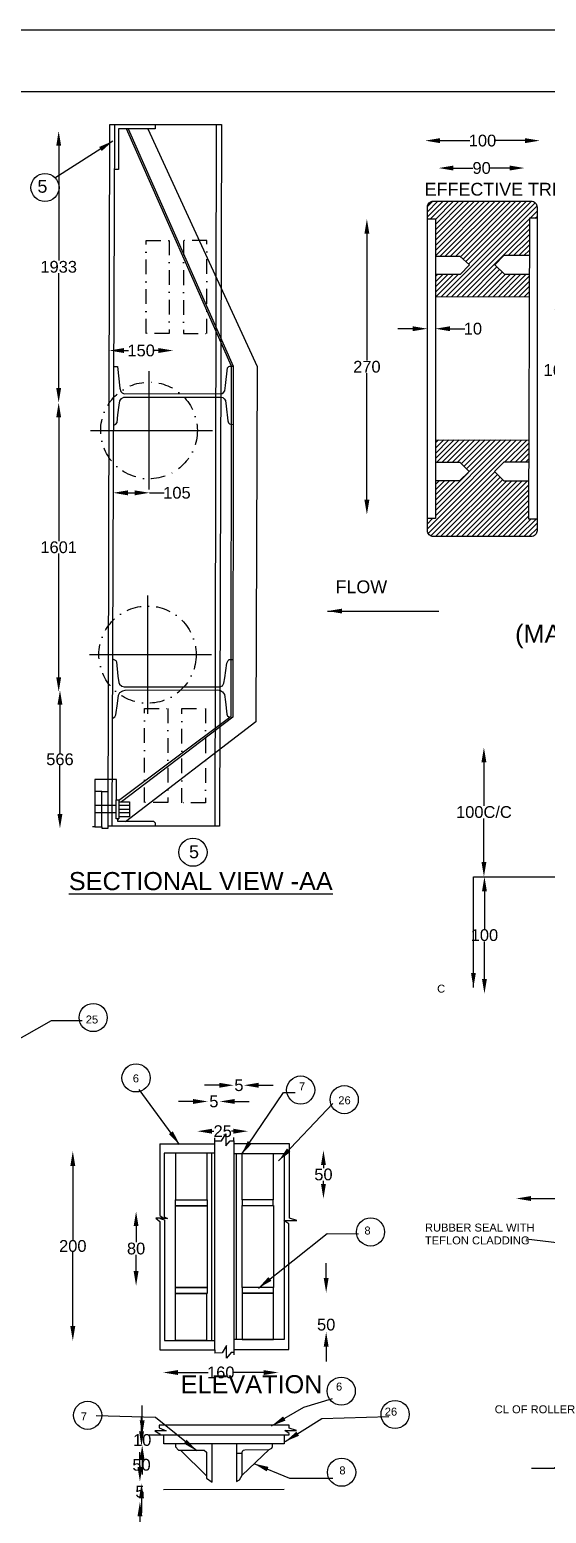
# Model space of a CAD drawing. Header units: metres. Extents: x 123 to 1660, y 133 to 921.
# Drawn here: x 671 to 846, y 416 to 921 of the extents above; entities that cross this region are included whole.
import ezdxf

# ---------------------------------------------------------------- set-up
doc = ezdxf.new("R2010")
doc.units = ezdxf.units.M
doc.header["$MEASUREMENT"] = 0
doc.linetypes.add('DASHDOT', pattern=[1, 0.5, -0.25, 0, -0.25])
doc.layers.add('DIMENSION', color=7, linetype='Continuous')
doc.layers.add('TEXT', color=255, linetype='Continuous')
doc.styles.get("Standard").update_dxf_attribs({"font": 'ARIAL_1.TTF'})
doc.dimstyles.get("Standard").update_dxf_attribs({"dimtxt": 4, "dimasz": 5, "dimexe": 0.18, "dimexo": 0.0625, "dimgap": 0.09, "dimtad": 0, "dimtih": 1, "dimtoh": 1, "dimdec": 0, "dimzin": 0, "dimdsep": 46, "dimtxsty": 'Standard', "dimcen": 0, "dimse1": 1, "dimse2": 1, "dimadec": 0, "dimazin": 0, "dimtfac": 1, "dimtdec": 0, "dimtofl": 0, "dimtmove": 0, "dimatfit": 3, "dimfxl": 0, "dimtolj": 1, "dimtzin": 0, "dimarcsym": 0})
picture_1 = doc.add_image_def('image1.jpg', size_in_pixel=(7220, 3699))

# ---------------------------------------------------------------- blocks, each defined once
blk = doc.blocks.new('*D10')
at = {"layer": 'Defpoints', "color": 0}
for p in [(680.84, 696.13), (684.59, 696.13), (684.59, 649.04)]:
    blk.add_point(p, dxfattribs=at)
at = {"layer": 'DIMENSION', "color": 0, "lineweight": -2}
for p, q in [((680.84, 691.13), (680.84, 674.72)), ((680.84, 654.04), (680.84, 670.45))]:
    blk.add_line(p, q, dxfattribs=at)
at = {"layer": 'DIMENSION', "color": 0}
for points in [[(680, 691.13), (681.67, 691.13), (680.84, 696.13)], [(680, 654.04), (681.67, 654.04), (680.84, 649.04)]]:
    blk.add_solid(points, dxfattribs=at)
at = {"layer": 'DIMENSION', "color": 0, "insert": (680.84, 672.59), "char_height": 4, "attachment_point": 5}
blk.add_mtext('\\A1;566', dxfattribs=at)
blk = doc.blocks.new('*D11')
at = {"layer": 'Defpoints', "color": 0}
for p in [(680.4, 793.82), (680.94, 793.82), (680.94, 695.52)]:
    blk.add_point(p, dxfattribs=at)
at = {"layer": 'DIMENSION', "color": 0, "lineweight": -2}
for p, q in [((680.4, 788.82), (680.4, 746.8)), ((680.4, 700.52), (680.4, 742.54))]:
    blk.add_line(p, q, dxfattribs=at)
at = {"layer": 'DIMENSION', "color": 0}
for points in [[(679.57, 788.82), (681.23, 788.82), (680.4, 793.82)], [(679.57, 700.52), (681.23, 700.52), (680.4, 695.52)]]:
    blk.add_solid(points, dxfattribs=at)
at = {"layer": 'DIMENSION', "color": 0, "insert": (680.4, 744.67), "char_height": 4, "attachment_point": 5}
blk.add_mtext('\\A1;1601', dxfattribs=at)
blk = doc.blocks.new('*D12')
at = {"layer": 'Defpoints', "color": 0}
for p in [(680.4, 886.17), (680.4, 886.17), (680.4, 793.82)]:
    blk.add_point(p, dxfattribs=at)
at = {"layer": 'DIMENSION', "color": 0, "lineweight": -2}
for p, q in [((680.4, 881.17), (680.4, 842.13)), ((680.4, 798.82), (680.4, 837.87))]:
    blk.add_line(p, q, dxfattribs=at)
at = {"layer": 'DIMENSION', "color": 0}
for points in [[(679.57, 881.17), (681.23, 881.17), (680.4, 886.17)], [(679.57, 798.82), (681.23, 798.82), (680.4, 793.82)]]:
    blk.add_solid(points, dxfattribs=at)
at = {"layer": 'DIMENSION', "color": 0, "insert": (680.4, 840), "char_height": 4, "attachment_point": 5}
blk.add_mtext('\\A1;1933', dxfattribs=at)
blk = doc.blocks.new('*D13')
at = {"layer": 'Defpoints', "color": 0}
for p in [(697.56, 808.72), (719.3, 811.56), (719.3, 808.72)]:
    blk.add_point(p, dxfattribs=at)
at = {"layer": 'DIMENSION', "color": 0, "lineweight": -2}
for p, q in [((702.56, 811.56), (704.11, 811.56)), ((714.3, 811.56), (712.74, 811.56))]:
    blk.add_line(p, q, dxfattribs=at)
at = {"layer": 'DIMENSION', "color": 0}
for points in [[(702.56, 812.39), (702.56, 810.73), (697.56, 811.56)], [(714.3, 812.39), (714.3, 810.73), (719.3, 811.56)]]:
    blk.add_solid(points, dxfattribs=at)
at = {"layer": 'DIMENSION', "color": 0, "insert": (708.43, 811.56), "char_height": 4, "attachment_point": 5}
blk.add_mtext('\\A1;150', dxfattribs=at)
blk = doc.blocks.new('*D14')
at = {"layer": 'Defpoints', "color": 0}
for p in [(698.91, 761.78), (711.26, 763.19), (711.26, 761.78)]:
    blk.add_point(p, dxfattribs=at)
at = {"layer": 'DIMENSION', "color": 0, "lineweight": -2}
for p, q in [((703.91, 763.19), (706.26, 763.19)), ((711.26, 763.19), (716.26, 763.19))]:
    blk.add_line(p, q, dxfattribs=at)
at = {"layer": 'DIMENSION', "color": 0}
for points in [[(703.91, 764.02), (703.91, 762.35), (698.91, 763.19)], [(706.26, 764.02), (706.26, 762.35), (711.26, 763.19)]]:
    blk.add_solid(points, dxfattribs=at)
at = {"layer": 'DIMENSION', "color": 0, "insert": (720.6, 763.19), "char_height": 4, "attachment_point": 5}
blk.add_mtext('\\A1;105', dxfattribs=at)
blk = doc.blocks.new('*D65')
at = {"layer": 'Defpoints', "color": 0}
for p in [(708.78, 439.43), (712.12, 442.91), (712.12, 439.43)]:
    blk.add_point(p, dxfattribs=at)
at = {"layer": 'DIMENSION', "color": 0, "lineweight": -2}
for p, q in [((708.78, 447.91), (708.78, 452.91)), ((708.78, 434.43), (708.78, 429.43))]:
    blk.add_line(p, q, dxfattribs=at)
at = {"layer": 'DIMENSION', "color": 0}
for points in [[(707.94, 447.91), (709.61, 447.91), (708.78, 442.91)], [(707.94, 434.43), (709.61, 434.43), (708.78, 439.43)]]:
    blk.add_solid(points, dxfattribs=at)
at = {"layer": 'DIMENSION', "color": 0, "insert": (708.78, 441.17), "char_height": 4, "attachment_point": 5}
blk.add_mtext('\\A1;10', dxfattribs=at)
blk = doc.blocks.new('*D66')
at = {"layer": 'Defpoints', "color": 0}
for p in [(708.73, 439.12), (708.56, 426.38), (708.78, 426.38)]:
    blk.add_point(p, dxfattribs=at)
at = {"layer": 'DIMENSION', "color": 0, "lineweight": -2}
for p, q in [((708.56, 444.12), (708.56, 449.12)), ((708.56, 421.38), (708.56, 416.38))]:
    blk.add_line(p, q, dxfattribs=at)
at = {"layer": 'DIMENSION', "color": 0}
for points in [[(707.73, 444.12), (709.39, 444.12), (708.56, 439.12)], [(707.73, 421.38), (709.39, 421.38), (708.56, 426.38)]]:
    blk.add_solid(points, dxfattribs=at)
at = {"layer": 'DIMENSION', "color": 0, "insert": (708.56, 432.74), "char_height": 4, "attachment_point": 5}
blk.add_mtext('\\A1;50', dxfattribs=at)
blk = doc.blocks.new('*D67')
at = {"layer": 'Defpoints', "color": 0}
for p in [(708.67, 427.01), (708.02, 420.22), (708.45, 420.22)]:
    blk.add_point(p, dxfattribs=at)
at = {"layer": 'DIMENSION', "color": 0, "lineweight": -2}
for p, q in [((708.02, 432.01), (708.02, 437.01)), ((708.02, 415.22), (708.02, 410.22))]:
    blk.add_line(p, q, dxfattribs=at)
at = {"layer": 'DIMENSION', "color": 0}
for points in [[(707.19, 432.01), (708.86, 432.01), (708.02, 427.01)], [(707.19, 415.22), (708.86, 415.22), (708.02, 420.22)]]:
    blk.add_solid(points, dxfattribs=at)
at = {"layer": 'DIMENSION', "color": 0, "insert": (708.02, 423.61), "char_height": 4, "attachment_point": 5}
blk.add_mtext('\\A1;5', dxfattribs=at)
blk = doc.blocks.new('*D68')
at = {"layer": 'Defpoints', "color": 0}
for p in [(687.28, 539.36), (685.2, 474.89), (687.28, 474.89)]:
    blk.add_point(p, dxfattribs=at)
at = {"layer": 'DIMENSION', "color": 0, "lineweight": -2}
for p, q in [((685.2, 534.36), (685.2, 509.26)), ((685.2, 479.89), (685.2, 504.99))]:
    blk.add_line(p, q, dxfattribs=at)
at = {"layer": 'DIMENSION', "color": 0}
for points in [[(684.36, 534.36), (686.03, 534.36), (685.2, 539.36)], [(684.36, 479.89), (686.03, 479.89), (685.2, 474.89)]]:
    blk.add_solid(points, dxfattribs=at)
at = {"layer": 'DIMENSION', "color": 0, "insert": (685.2, 507.13), "char_height": 4, "attachment_point": 5}
blk.add_mtext('\\A1;200', dxfattribs=at)
blk = doc.blocks.new('*D69')
at = {"layer": 'Defpoints', "color": 0}
for p in [(706.71, 518.91), (706.71, 493.61), (706.71, 493.61)]:
    blk.add_point(p, dxfattribs=at)
at = {"layer": 'DIMENSION', "color": 0, "lineweight": -2}
for p, q in [((706.71, 513.91), (706.71, 508.39)), ((706.71, 498.61), (706.71, 504.13))]:
    blk.add_line(p, q, dxfattribs=at)
at = {"layer": 'DIMENSION', "color": 0}
for points in [[(705.88, 513.91), (707.54, 513.91), (706.71, 518.91)], [(705.88, 498.61), (707.54, 498.61), (706.71, 493.61)]]:
    blk.add_solid(points, dxfattribs=at)
at = {"layer": 'DIMENSION', "color": 0, "insert": (706.71, 506.26), "char_height": 4, "attachment_point": 5}
blk.add_mtext('\\A1;80', dxfattribs=at)
blk = doc.blocks.new('*D70')
at = {"layer": 'Defpoints', "color": 0}
for p in [(744.78, 546.16), (727.51, 543.77), (744.78, 543.77)]:
    blk.add_point(p, dxfattribs=at)
at = {"layer": 'DIMENSION', "color": 0, "lineweight": -2}
for p, q in [((732.51, 546.16), (733.14, 546.16)), ((739.78, 546.16), (739.15, 546.16))]:
    blk.add_line(p, q, dxfattribs=at)
at = {"layer": 'DIMENSION', "color": 0}
for points in [[(732.51, 547), (732.51, 545.33), (727.51, 546.16)], [(739.78, 547), (739.78, 545.33), (744.78, 546.16)]]:
    blk.add_solid(points, dxfattribs=at)
at = {"layer": 'DIMENSION', "color": 0, "insert": (736.15, 546.16), "char_height": 4, "attachment_point": 5}
blk.add_mtext('\\A1;25', dxfattribs=at)
blk = doc.blocks.new('*D71')
at = {"layer": 'Defpoints', "color": 0}
for p in [(743.34, 561.79), (739.97, 541.9), (743.34, 541.9)]:
    blk.add_point(p, dxfattribs=at)
at = {"layer": 'DIMENSION', "color": 0, "lineweight": -2}
for p, q in [((734.97, 561.79), (729.97, 561.79)), ((748.34, 561.79), (753.34, 561.79))]:
    blk.add_line(p, q, dxfattribs=at)
at = {"layer": 'DIMENSION', "color": 0}
for points in [[(734.97, 562.62), (734.97, 560.95), (739.97, 561.79)], [(748.34, 562.62), (748.34, 560.95), (743.34, 561.79)]]:
    blk.add_solid(points, dxfattribs=at)
at = {"layer": 'DIMENSION', "color": 0, "insert": (741.66, 561.79), "char_height": 4, "attachment_point": 5}
blk.add_mtext('\\A1;5', dxfattribs=at)
blk = doc.blocks.new('*D72')
at = {"layer": 'Defpoints', "color": 0}
for p in [(731.11, 555.32), (735.19, 556.28), (735.19, 555.32)]:
    blk.add_point(p, dxfattribs=at)
at = {"layer": 'DIMENSION', "color": 0, "lineweight": -2}
for p, q in [((726.11, 556.28), (721.11, 556.28)), ((740.19, 556.28), (745.19, 556.28))]:
    blk.add_line(p, q, dxfattribs=at)
at = {"layer": 'DIMENSION', "color": 0}
for points in [[(726.11, 557.11), (726.11, 555.45), (731.11, 556.28)], [(740.19, 557.11), (740.19, 555.45), (735.19, 556.28)]]:
    blk.add_solid(points, dxfattribs=at)
at = {"layer": 'DIMENSION', "color": 0, "insert": (733.15, 556.28), "char_height": 4, "attachment_point": 5}
blk.add_mtext('\\A1;5', dxfattribs=at)
blk = doc.blocks.new('*D73')
at = {"layer": 'Defpoints', "color": 0}
for p in [(776.71, 539.68), (770.39, 523.21), (776.71, 523.21)]:
    blk.add_point(p, dxfattribs=at)
at = {"layer": 'DIMENSION', "color": 0, "lineweight": -2}
for p, q in [((770.39, 534.68), (770.39, 533.58)), ((770.39, 528.21), (770.39, 529.31))]:
    blk.add_line(p, q, dxfattribs=at)
at = {"layer": 'DIMENSION', "color": 0}
for points in [[(769.56, 534.68), (771.22, 534.68), (770.39, 539.68)], [(769.56, 528.21), (771.22, 528.21), (770.39, 523.21)]]:
    blk.add_solid(points, dxfattribs=at)
at = {"layer": 'DIMENSION', "color": 0, "insert": (770.39, 531.44), "char_height": 4, "attachment_point": 5}
blk.add_mtext('\\A1;50', dxfattribs=at)
blk = doc.blocks.new('*D74')
at = {"layer": 'Defpoints', "color": 0}
for p in [(778.25, 491.3), (771.32, 477.9), (778.25, 477.9)]:
    blk.add_point(p, dxfattribs=at)
at = {"layer": 'DIMENSION', "color": 0, "lineweight": -2}
for p, q in [((771.32, 496.3), (771.32, 501.3)), ((771.32, 472.9), (771.32, 467.9))]:
    blk.add_line(p, q, dxfattribs=at)
at = {"layer": 'DIMENSION', "color": 0}
for points in [[(770.48, 496.3), (772.15, 496.3), (771.32, 491.3)], [(770.48, 472.9), (772.15, 472.9), (771.32, 477.9)]]:
    blk.add_solid(points, dxfattribs=at)
at = {"layer": 'DIMENSION', "color": 0, "insert": (771.32, 480.4), "char_height": 4, "attachment_point": 5}
blk.add_mtext('\\A1;50', dxfattribs=at)
blk = doc.blocks.new('*D75')
at = {"layer": 'Defpoints', "color": 0}
for p in [(715.95, 466.02), (755.06, 466.02), (755.06, 464.13)]:
    blk.add_point(p, dxfattribs=at)
at = {"layer": 'DIMENSION', "color": 0, "lineweight": -2}
for p, q in [((720.95, 464.13), (731.19, 464.13)), ((750.06, 464.13), (739.82, 464.13))]:
    blk.add_line(p, q, dxfattribs=at)
at = {"layer": 'DIMENSION', "color": 0}
for points in [[(720.95, 464.96), (720.95, 463.29), (715.95, 464.13)], [(750.06, 464.96), (750.06, 463.29), (755.06, 464.13)]]:
    blk.add_solid(points, dxfattribs=at)
at = {"layer": 'DIMENSION', "color": 0, "insert": (735.5, 464.13), "char_height": 4, "attachment_point": 5}
blk.add_mtext('\\A1;160', dxfattribs=at)
blk = doc.blocks.new('*D76')
at = {"layer": 'Defpoints', "color": 0}
for p in [(792.68, 856.24), (785.16, 755.81), (792.68, 755.81)]:
    blk.add_point(p, dxfattribs=at)
at = {"layer": 'DIMENSION', "color": 0, "lineweight": -2}
for p, q in [((785.16, 851.24), (785.16, 808.16)), ((785.16, 760.81), (785.16, 803.89))]:
    blk.add_line(p, q, dxfattribs=at)
at = {"layer": 'DIMENSION', "color": 0}
for points in [[(784.32, 851.24), (785.99, 851.24), (785.16, 856.24)], [(784.32, 760.81), (785.99, 760.81), (785.16, 755.81)]]:
    blk.add_solid(points, dxfattribs=at)
at = {"layer": 'DIMENSION', "color": 0, "insert": (785.16, 806.03), "char_height": 4, "attachment_point": 5}
blk.add_mtext('\\A1;270', dxfattribs=at)
blk = doc.blocks.new('*D77')
at = {"layer": 'Defpoints', "color": 0}
for p in [(843.92, 882.92), (804.98, 882.03), (843.92, 882.03)]:
    blk.add_point(p, dxfattribs=at)
at = {"layer": 'DIMENSION', "color": 0, "lineweight": -2}
for p, q in [((809.98, 882.92), (820.14, 882.92)), ((838.92, 882.92), (828.76, 882.92))]:
    blk.add_line(p, q, dxfattribs=at)
at = {"layer": 'DIMENSION', "color": 0}
for points in [[(809.98, 883.75), (809.98, 882.08), (804.98, 882.92)], [(838.92, 883.75), (838.92, 882.08), (843.92, 882.92)]]:
    blk.add_solid(points, dxfattribs=at)
at = {"layer": 'DIMENSION', "color": 0, "insert": (824.45, 882.92), "char_height": 4, "attachment_point": 5}
blk.add_mtext('\\A1;100', dxfattribs=at)
blk = doc.blocks.new('*D78')
at = {"layer": 'Defpoints', "color": 0}
for p in [(838.74, 873.6), (809.57, 869.46), (838.74, 869.46)]:
    blk.add_point(p, dxfattribs=at)
at = {"layer": 'DIMENSION', "color": 0, "lineweight": -2}
for p, q in [((814.57, 873.6), (821.21, 873.6)), ((833.74, 873.6), (827.1, 873.6))]:
    blk.add_line(p, q, dxfattribs=at)
at = {"layer": 'DIMENSION', "color": 0}
for points in [[(814.57, 874.44), (814.57, 872.77), (809.57, 873.6)], [(833.74, 874.44), (833.74, 872.77), (838.74, 873.6)]]:
    blk.add_solid(points, dxfattribs=at)
at = {"layer": 'DIMENSION', "color": 0, "insert": (824.16, 873.6), "char_height": 4, "attachment_point": 5}
blk.add_mtext('\\A1;90', dxfattribs=at)
blk = doc.blocks.new('*D80')
at = {"layer": 'Defpoints', "color": 0}
for p in [(848.45, 830.48), (849.85, 830.48), (848.45, 779.37)]:
    blk.add_point(p, dxfattribs=at)
at = {"layer": 'DIMENSION', "color": 0, "lineweight": -2}
for p, q in [((849.85, 825.48), (849.85, 807.06)), ((849.85, 784.37), (849.85, 802.79))]:
    blk.add_line(p, q, dxfattribs=at)
at = {"layer": 'DIMENSION', "color": 0}
for points in [[(849.02, 825.48), (850.68, 825.48), (849.85, 830.48)], [(849.02, 784.37), (850.68, 784.37), (849.85, 779.37)]]:
    blk.add_solid(points, dxfattribs=at)
at = {"layer": 'DIMENSION', "color": 0, "insert": (849.85, 804.92), "char_height": 4, "attachment_point": 5}
blk.add_mtext('\\A1;160', dxfattribs=at)
blk = doc.blocks.new('*D81')
at = {"layer": 'Defpoints', "color": 0}
for p in [(808.43, 818.98), (805.73, 815.49), (808.43, 815.49)]:
    blk.add_point(p, dxfattribs=at)
at = {"layer": 'DIMENSION', "color": 0, "lineweight": -2}
for p, q in [((800.73, 818.98), (795.73, 818.98)), ((813.43, 818.98), (818.43, 818.98))]:
    blk.add_line(p, q, dxfattribs=at)
at = {"layer": 'DIMENSION', "color": 0}
for points in [[(800.73, 819.81), (800.73, 818.15), (805.73, 818.98)], [(813.43, 819.81), (813.43, 818.15), (808.43, 818.98)]]:
    blk.add_solid(points, dxfattribs=at)
at = {"layer": 'DIMENSION', "color": 0, "insert": (821.19, 818.98), "char_height": 4, "attachment_point": 5}
blk.add_mtext('\\A1;10', dxfattribs=at)
blk = doc.blocks.new('*D92')
at = {"layer": 'Defpoints', "color": 0}
for p in [(827.79, 676.61), (824.94, 632.69), (827.79, 632.69)]:
    blk.add_point(p, dxfattribs=at)
at = {"layer": 'DIMENSION', "color": 0, "lineweight": -2}
for p, q in [((824.94, 671.61), (824.94, 656.81)), ((824.94, 637.69), (824.94, 652.49))]:
    blk.add_line(p, q, dxfattribs=at)
at = {"layer": 'DIMENSION', "color": 0}
for points in [[(824.11, 671.61), (825.77, 671.61), (824.94, 676.61)], [(824.11, 637.69), (825.77, 637.69), (824.94, 632.69)]]:
    blk.add_solid(points, dxfattribs=at)
at = {"layer": 'DIMENSION', "color": 0, "insert": (824.94, 654.65), "char_height": 4, "attachment_point": 5}
blk.add_mtext('\\A1;100C/C', dxfattribs=at)
blk = doc.blocks.new('*D93')
at = {"layer": 'Defpoints', "color": 0}
for p in [(824.94, 632.69), (824.94, 592.93), (825.11, 592.93)]:
    blk.add_point(p, dxfattribs=at)
at = {"layer": 'DIMENSION', "color": 0, "lineweight": -2}
for p, q in [((825.11, 627.69), (825.11, 614.94)), ((825.11, 597.93), (825.11, 610.68))]:
    blk.add_line(p, q, dxfattribs=at)
at = {"layer": 'DIMENSION', "color": 0}
for points in [[(824.28, 627.69), (825.95, 627.69), (825.11, 632.69)], [(824.28, 597.93), (825.95, 597.93), (825.11, 592.93)]]:
    blk.add_solid(points, dxfattribs=at)
at = {"layer": 'DIMENSION', "color": 0, "insert": (825.11, 612.81), "char_height": 4, "attachment_point": 5}
blk.add_mtext('\\A1;100', dxfattribs=at)
blk = doc.blocks.new('*D99')
at = {"layer": 'Defpoints', "color": 0}
for p in [(835.91, 523.52), (900.48, 523.52), (900.48, 523.28)]:
    blk.add_point(p, dxfattribs=at)
at = {"layer": 'DIMENSION', "color": 0, "lineweight": -2}
for p, q in [((840.91, 523.28), (863.86, 523.28)), ((895.48, 523.28), (872.53, 523.28))]:
    blk.add_line(p, q, dxfattribs=at)
at = {"layer": 'DIMENSION', "color": 0}
for points in [[(840.91, 524.12), (840.91, 522.45), (835.91, 523.28)], [(895.48, 524.12), (895.48, 522.45), (900.48, 523.28)]]:
    blk.add_solid(points, dxfattribs=at)
at = {"layer": 'DIMENSION', "color": 0, "insert": (868.2, 523.28), "char_height": 4, "attachment_point": 5}
blk.add_mtext('\\A1;175', dxfattribs=at)

msp = doc.modelspace()

# ---------------------------------------------------------------- hatches: boundary and pattern name
at = {"layer": 'DIMENSION'}
h = msp.add_hatch(dxfattribs=at)
h.set_pattern_fill('ANSI31', color=256, scale=10, style=0)
h.paths.add_polyline_path([(840.43, 856.54), (842.99, 856.54), (842.99, 860.35, 0.414214), (840.99, 862.35), (807.73, 862.35, 0.414214), (805.73, 860.35), (805.73, 856.3), (808.43, 856.3), (808.43, 843.63), (816.75, 843.63), (820.06, 840.67), (816.84, 837.45), (808.43, 837.45), (808.43, 829.82), (840.34, 829.89), (840.37, 837.52), (831.9, 837.55), (828.59, 840.73), (831.68, 843.82), (840.39, 843.82)])
h = msp.add_hatch(dxfattribs=at)
h.set_pattern_fill('ANSI31', color=256, scale=10, style=0)
h.paths.add_polyline_path([(840.15, 767.26), (831.66, 767.29), (828.5, 770.48), (831.75, 773.65), (840.17, 773.65), (840.19, 781.13), (808.43, 781.22), (808.43, 773.57), (816.7, 773.57), (819.9, 770.43), (816.61, 767.29), (808.43, 767.29), (808.43, 754.45), (805.73, 754.45), (805.73, 750.32, 0.414214), (807.73, 748.32), (840.99, 748.32, 0.414214), (842.99, 750.32), (842.99, 754.39), (840.11, 754.39)])

# ---------------------------------------------------------------- linework, layer by layer
msp.add_lwpolyline([(808.42, 829.82), (840.32, 829.89)], dxfattribs=at)
at = {"layer": 'TEXT'}
for points in [[(274.42, 899.66), (1477.56, 899.66), (1477.56, 191.11), (274.42, 191.11)], [(730.85, 538.68), (720.15, 538.68), (720.15, 522.83), (730.85, 522.83)], [(742.75, 538.57), (753.34, 538.57), (753.34, 522.79), (742.75, 522.79)], [(730.85, 520.76), (720.15, 520.76), (720.15, 522.83), (730.85, 522.83)], [(730.85, 493), (720.15, 493), (720.15, 520.76), (730.85, 520.76)], [(753.34, 522.79), (742.75, 522.79), (742.75, 520.9), (753.34, 520.9)], [(742.75, 520.9), (753.36, 520.9), (753.36, 493.01), (742.75, 493.01)], [(730.85, 490.96), (720.15, 490.96), (720.15, 493), (730.85, 493)], [(730.66, 475.06), (720.15, 475.06), (720.15, 490.96), (730.66, 490.96)], [(753.36, 493.01), (742.75, 493.01), (742.75, 491.11), (753.36, 491.11)], [(753.36, 491.11), (742.75, 491.11), (742.75, 475.31), (753.36, 475.31)], [(716.19, 442.91), (757.04, 442.91), (757.04, 439.92), (716.19, 439.92)]]:
    msp.add_lwpolyline(points, close=True, dxfattribs=at)
for points in [[(697.75, 888.42), (735.77, 888.42), (735.02, 649.83), (697.17, 649.83), (697.75, 888.42)], [(699.37, 888.42), (698.5, 649.83)], [(713.16, 888.42), (713.16, 886.88), (700.71, 886.88), (700.71, 873.12), (699.31, 873.12)], [(733.94, 888.42), (733.5, 649.83)], [(700.7, 658.54), (739.04, 687.3), (739.18, 806.27), (703.42, 886.88)], [(704.07, 886.88), (739.71, 806.29), (739.69, 786.47), (739.59, 686.97), (701.75, 658.13)], [(710.72, 886.88), (747.86, 806.16), (747.45, 685.34), (703.13, 651.33)], [(805.73, 856.3), (808.43, 856.3), (808.43, 754.45), (805.73, 754.45)], [(842.99, 856.54), (840.43, 856.54), (840.11, 754.39), (842.99, 754.39)], [(808.43, 843.63), (816.75, 843.63), (820.06, 840.67), (816.84, 837.45), (808.43, 837.45)], [(840.39, 843.82), (831.68, 843.82), (828.59, 840.73), (831.9, 837.55), (840.37, 837.52)], [(699.07, 806.11), (700.41, 806.11), (701.17, 798.72), (701.52, 797.64), (702.03, 797.22), (702.7, 796.87), (735.92, 797), (736.42, 797.25), (736.83, 797.88), (737.11, 799.64), (737.82, 805.66), (738.21, 806.17), (738.53, 806.23), (739.71, 806.29)], [(711.11, 764.28), (711.11, 804.51)], [(699, 786.08), (699.82, 786.52), (700.26, 787.08), (700.54, 789.7), (700.94, 793.02), (701.19, 794.42), (701.78, 795.26), (702.6, 795.7), (707.18, 795.7), (735.55, 795.7), (736.24, 795.59), (736.69, 795.15), (737.13, 794.61), (737.35, 792.66), (737.84, 787.64), (738.13, 787.02), (738.51, 786.63), (738.85, 786.54), (739.69, 786.47)], [(691.21, 784.38), (732.64, 784.38)], [(808.43, 781.22), (840.19, 781.13)], [(808.43, 773.57), (816.7, 773.57), (819.9, 770.43), (816.61, 767.29), (808.43, 767.29)], [(840.17, 773.65), (831.75, 773.65), (828.5, 770.48), (831.66, 767.29), (840.15, 767.26)], [(710.61, 728.3), (710.61, 688.07)], [(690.93, 708.28), (732.36, 708.28)], [(698.71, 706.71), (699.18, 706.5), (699.87, 706.14), (700.03, 705.76), (700.53, 700.87), (700.81, 698.7), (701.05, 698.17), (701.91, 697.49), (702.61, 697.19), (735.15, 697.21), (736.07, 697.54), (736.53, 698.51), (736.91, 700.24), (737.58, 705.25), (737.98, 706.16), (738.35, 706.49), (739.33, 706.58)], [(698.63, 686.48), (699.47, 686.98), (699.87, 687.77), (700.42, 691.62), (700.71, 694.35), (701.16, 695.3), (702.16, 695.89), (702.96, 696.07), (734.25, 696.17), (734.93, 696.1), (735.44, 695.97), (736.13, 695.54), (736.71, 694.6), (737.07, 692.18), (737.57, 687.96), (737.79, 687.29), (738.07, 687.1), (738.51, 686.9)], [(700.04, 658.87), (700.04, 665.68), (692.74, 665.68), (692.74, 649.68), (691.84, 649.68)], [(695.02, 649.68), (695.02, 661.63), (692.74, 661.63)], [(695.02, 661.63), (697.2, 661.62)], [(699.9, 656.9), (692.75, 656.9)], [(713.34, 649.83), (713.3, 650.94), (712.69, 651.49), (700.45, 651.46), (700.45, 652.34), (700.81, 652.34), (700.45, 652.34), (699.9, 652.34), (699.9, 658.87), (700.81, 658.87), (700.81, 652.34)], [(700.81, 658.1), (704.48, 658.1), (704.48, 653.07), (700.81, 653.07)], [(704.48, 656.86), (700.81, 656.86)], [(699.9, 654.38), (692.75, 654.38)], [(704.48, 655.58), (700.81, 655.58)], [(704.48, 654.38), (700.81, 654.38)], [(692.74, 649.68), (695.02, 649.68), (695.02, 649.19), (697.18, 649.19), (697.18, 649.83)], [(733.51, 542.88), (735.72, 542.88), (737.26, 545.32), (737.26, 541.23), (738.72, 542.85), (739.97, 542.85), (739.97, 544)], [(714.82, 541.84), (714.82, 517.51), (716.19, 516.65), (713.4, 516.65), (714.79, 515.44), (714.79, 471.86), (733.51, 471.86), (733.51, 470.74)], [(714.82, 541.84), (733.51, 541.84)], [(733.51, 471.86), (733.51, 543.93)], [(739.97, 542.85), (739.97, 470.09)], [(739.97, 471.91), (758.63, 471.91), (758.63, 514.66), (756.95, 515.77), (761.4, 515.77), (758.84, 516.66), (758.84, 541.9), (739.97, 541.9)], [(733.51, 538.68), (716.31, 538.68), (716.31, 517.02), (717.44, 516.48), (714.74, 516.48), (716.33, 516.08), (716.33, 475.06), (733.51, 475.06)], [(732.45, 475.06), (732.45, 538.68)], [(739.97, 538.57), (757.08, 538.57), (757.08, 475.31), (739.97, 475.31)], [(740.82, 475.31), (740.82, 538.57)], [(739.97, 470.96), (739.05, 470.96), (737.49, 468.98), (737.49, 473.31), (735.93, 470.78), (733.51, 470.74)], [(710.85, 442.91), (758.69, 442.91), (758.69, 443.41), (757.27, 444.44), (761.25, 444.41), (758.74, 445.25), (758.74, 446.18), (714.52, 446.18), (714.52, 445.37), (716.99, 444.29), (713.13, 444.28), (714.78, 443.34), (714.78, 442.91)], [(720.07, 439.92), (720.07, 438.84), (721.11, 437.75), (729.83, 437.75), (730.67, 437.09), (730.67, 428.2), (732.55, 426.86), (732.55, 439.92)], [(740.82, 439.92), (740.82, 427.09), (741.87, 427.66), (742.74, 429.21), (742.74, 436.83), (742.91, 437.4), (743.25, 437.69), (743.72, 437.81), (751.96, 437.92), (752.83, 438.39), (753.12, 438.95), (753.12, 439.92)], [(721.81, 437.75), (730.67, 428.98)], [(740.82, 436.74), (742.74, 436.74)], [(751.96, 437.92), (742.74, 429.21)], [(841.08, 431.66), (848.77, 431.66), (850.97, 433.42), (850.91, 430.62), (853.54, 432.26), (860.16, 432.26)], [(716, 424.36), (757.05, 424.51)]]:
    msp.add_lwpolyline(points, dxfattribs=at)
msp.add_lwpolyline([(807.73, 862.35), (840.99, 862.35, -0.414214), (842.99, 860.35), (842.99, 750.32, -0.414214), (840.99, 748.32), (807.73, 748.32, -0.414214), (805.73, 750.32), (805.73, 860.35, -0.414214)], format="xyb", close=True, dxfattribs=at)
at = {"layer": 'TEXT', "linetype": 'DASHDOT', "ltscale": 10}
for points in [[(710.08, 848.99), (718.01, 848.99), (718.01, 817.35), (710.08, 817.35)], [(722.83, 817.39), (730.78, 817.39), (730.78, 848.94), (722.83, 848.94)], [(709.59, 689.87), (717.5, 689.87), (717.5, 657.96), (709.59, 657.96)], [(722.3, 689.84), (730.3, 689.84), (730.3, 657.78), (722.3, 657.78)]]:
    msp.add_lwpolyline(points, close=True, dxfattribs=at)
at = {"layer": 'TEXT'}
for centre in [(675.75, 866.98), (726.04, 641), (692.13, 584.79), (706.7, 564.29), (762.65, 560.16), (777.46, 556.9), (786.4, 511.92), (776.44, 457.81), (690.24, 449.58), (794.74, 449.87), (776.57, 430.23)]:
    msp.add_circle(centre, 4.78, dxfattribs=at)
at = {"layer": 'TEXT', "linetype": 'DASHDOT', "ltscale": 10}
for centre, radius in [((711.11, 784.39), 16.43), ((710.61, 708.19), 16.53)]:
    msp.add_circle(centre, radius, dxfattribs=at)

# ---------------------------------------------------------------- texts
at = {"layer": 'DIMENSION'}
for s, height, p in [('5', 4.35, (673.18, 865.21)), ('EFFECTIVE TREAD WIDTH', 4.3517, (804.8, 864.23)), ('FLOW', 4.352, (774.49, 729.07)), ('(MATERIAL:1030-1989 Gr.280-520W)', 6.1475, (835.53, 712.22)), ('5', 4.35, (724.71, 638.97)), ('%%USECTIONAL VIEW -AA', 6.1475, (683.85, 628.12)), ('C', 2.71, (809.03, 593.27)), ('25', 2.712, (689.6, 582.79)), ('6', 2.71, (705.6, 562.77)), ('7', 2.71, (762.06, 560.08)), ('26', 2.712, (775.44, 555.32)), ('RUBBER SEAL WITH ', 2.7121, (804.89, 512.05)), ('8', 2.71, (784.32, 511.05)), ('TEFLON CLADDING ', 2.7121, (804.89, 507.69)), ('ELEVATION ', 6.147, (721.86, 457.08)), ('6', 2.71, (774.65, 457.99)), ('7', 2.71, (687.91, 447.87)), ('26', 2.712, (791.22, 449.48)), ('CL OF ROLLER ', 2.7121, (828.6, 450.27)), ('8', 2.71, (775.8, 429.49))]:
    msp.add_text(s, height=height, dxfattribs=at).set_placement(p)

# ---------------------------------------------------------------- dimensions: what is measured, and where the dimension line sits
for base, p1, p2, text, picture, middle in [((680.4, 886.17), (680.4, 793.82), (680.4, 886.17), '1933', '*D12', (680.4, 840)), ((785.16, 755.81), (792.68, 856.24), (792.68, 755.81), '270', '*D76', (785.16, 806.03)), ((849.85, 830.48), (848.45, 779.37), (848.45, 830.48), '160', '*D80', (849.85, 804.92)), ((680.4, 793.82), (680.94, 695.52), (680.94, 793.82), '1601', '*D11', (680.4, 744.67)), ((680.84, 696.13), (684.59, 649.04), (684.59, 696.13), '566', '*D10', (680.84, 672.59)), ((824.94, 632.69), (827.79, 676.61), (827.79, 632.69), '100C/C', '*D92', (824.94, 654.65)), ((825.11, 592.93), (824.94, 632.69), (824.94, 592.93), '100', '*D93', (825.11, 612.81)), ((685.2, 474.89), (687.28, 539.36), (687.28, 474.89), '200', '*D68', (685.2, 507.13)), ((770.39, 523.21), (776.71, 539.68), (776.71, 523.21), '50', '*D73', (770.39, 531.44)), ((706.71, 493.61), (706.71, 518.91), (706.71, 493.61), '80', '*D69', (706.71, 506.26)), ((708.02, 420.22), (708.67, 427.01), (708.45, 420.22), '5', '*D67', (708.02, 423.61))]:
    dim = msp.add_linear_dim(base=base, p1=p1, p2=p2, angle=90, text=text, dimstyle='Standard', dxfattribs=at)
    dim.commit()
    dim.dimension.update_dxf_attribs({"geometry": picture, "text_midpoint": middle})
for base, p1, p2, text, picture, middle in [((843.92, 882.92), (804.98, 882.03), (843.92, 882.03), '100', '*D77', (824.45, 882.92)), ((838.74, 873.6), (809.57, 869.46), (838.74, 869.46), '90', '*D78', (824.16, 873.6)), ((808.43, 818.98), (805.73, 815.49), (808.43, 815.49), '10', '*D81', (821.19, 818.98)), ((719.3, 811.56), (697.56, 808.72), (719.3, 808.72), '150', '*D13', (708.43, 811.56)), ((711.26, 763.19), (698.91, 761.78), (711.26, 761.78), '105', '*D14', (720.6, 763.19)), ((743.34, 561.79), (739.97, 541.9), (743.34, 541.9), '5', '*D71', (741.66, 561.79)), ((735.19, 556.28), (731.11, 555.32), (735.19, 555.32), '5', '*D72', (733.15, 556.28)), ((744.78, 546.16), (727.51, 543.77), (744.78, 543.77), '25', '*D70', (736.15, 546.16)), ((900.48, 523.28), (835.91, 523.52), (900.48, 523.52), '175', '*D99', (868.2, 523.28)), ((755.06, 464.13), (715.95, 466.02), (755.06, 466.02), '160', '*D75', (735.5, 464.13))]:
    dim = msp.add_linear_dim(base=base, p1=p1, p2=p2, text=text, dimstyle='Standard', dxfattribs=at)
    dim.commit()
    dim.dimension.update_dxf_attribs({"geometry": picture, "text_midpoint": middle})
for base, p1, p2, text, picture, middle in [((771.32, 477.9), (778.25, 491.3), (778.25, 477.9), '50', '*D74', (771.32, 480.4)), ((708.56, 426.38), (708.73, 439.12), (708.78, 426.38), '50', '*D66', (708.56, 432.74)), ((708.78, 439.43), (712.12, 442.91), (712.12, 439.43), '10', '*D65', (708.78, 441.17))]:
    dim = msp.add_linear_dim(base=base, p1=p1, p2=p2, angle=90, text=text, dimstyle='Standard', dxfattribs=at)
    dim.commit()
    dim.dimension.update_dxf_attribs({"geometry": picture, "text_midpoint": middle, "dimtype": 160})

# ---------------------------------------------------------------- pictures from other files: only their frames are drawn
at = {"layer": 'TEXT'}
image = msp.add_image(picture_1, insert=(123.45, 133.2), size_in_units=(1537, 787.44), dxfattribs=dict(at, fade=35))
image.dxf.flags = 7

# ---------------------------------------------------------------- leaders
at = {"layer": 'DIMENSION'}
for points in [[(698.82, 882.77), (679.05, 870.14)], [(771.72, 722.99), (809.58, 722.99)], [(639.59, 562.01), (677.95, 583.76), (688.34, 583.76)], [(721.5, 541.63), (707.73, 560.4)], [(742.56, 538.22), (756.78, 559.35), (760.8, 559.29)], [(755.14, 536.07), (773.53, 555.58)], [(748.27, 492.83), (771.68, 511.41), (782.25, 511.33)], [(892.85, 492.5), (867.6, 505.99), (839.27, 509.51)], [(752.76, 445.99), (763.69, 452.34), (773.51, 455.33)], [(727.31, 437.51), (713.29, 448.81), (693.18, 449.46)], [(757.43, 440.67), (769.86, 448.51), (792.58, 449.16)], [(746.78, 433.17), (758.84, 428.22), (773.61, 428.22)]]:
    msp.add_leader(points, dimstyle='Standard', override={"dimgap": 0.09, "dimtad": 0}, dxfattribs=at)
at = {"layer": 'TEXT'}
msp.add_leader([(821.37, 594.99), (821.37, 632.69), (1061.13, 632.69)], dimstyle='Standard', override={"dimasz": 5}, dxfattribs=at)

doc.saveas('drawing.dxf')
